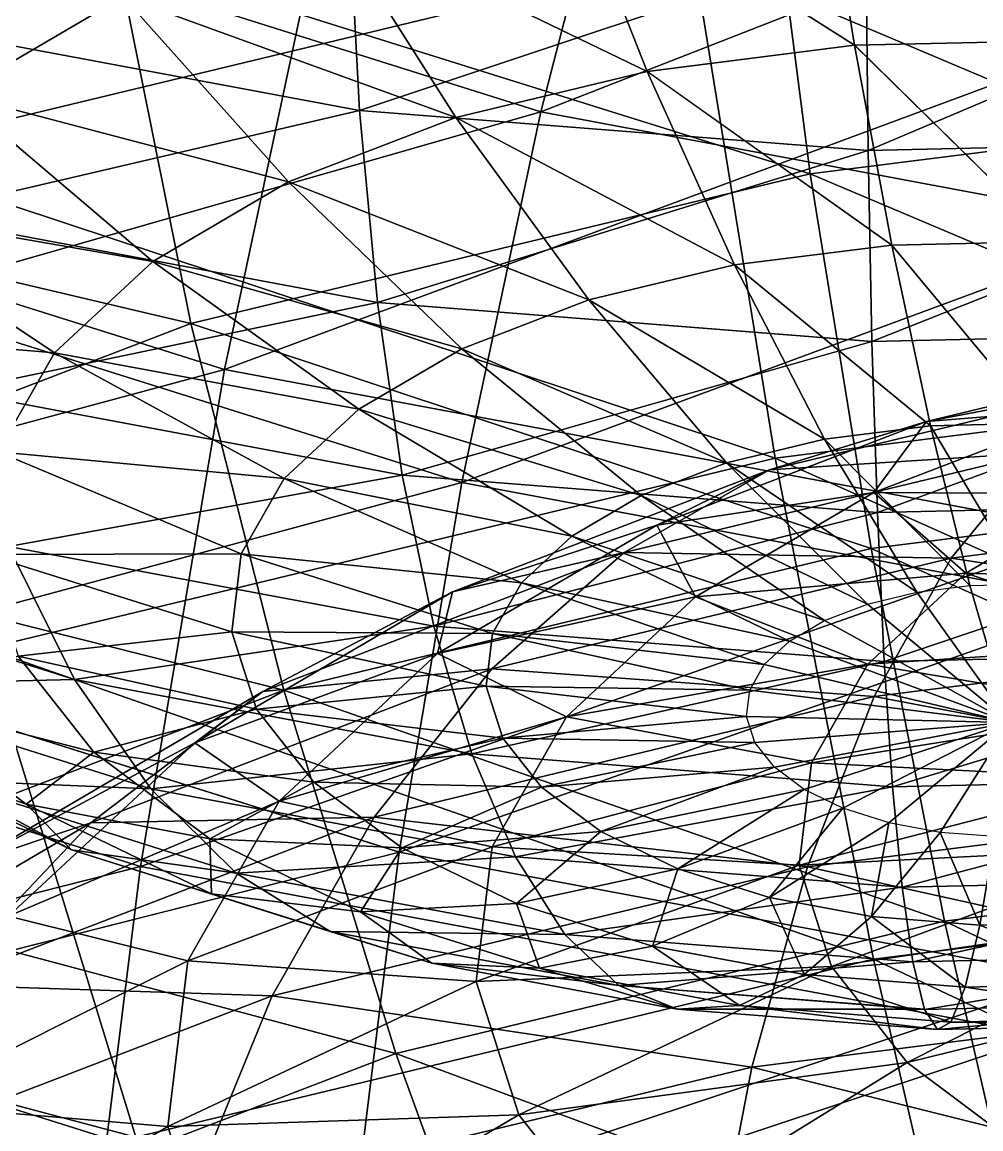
# Model space of a CAD drawing. Header units: metres. Extents: x -186 to 203, y -200 to 189.
# Drawn here: x -132.27 to -112.62, y -14.94 to 7.74 of the extents above; entities that cross this region are included whole.
import ezdxf

# ---------------------------------------------------------------- set-up
doc = ezdxf.new("R2010")
doc.units = ezdxf.units.M

msp = doc.modelspace()

# ---------------------------------------------------------------- linework, layer by layer
for points in [[(-125.93893, 10.835808, -679.4771), (-107.55707, 18.027252, -684.63306), (-109.06174, 7.681799, -685.2505), (-109.06164, 7.681899, -685.25037)], [(-144.09058, 5.6503944, -669.5059), (-141.0795, 15.603163, -670.7505), (-125.93893, 10.835808, -679.4771), (-125.93883, 10.835908, -679.477)], [(-118.51845, 9.126801, -493.37967), (-137.6161, 15.104155, -502.83118), (-135.58835, 5.01005, -500.91534), (-135.58824, 5.01015, -500.91525)], [(-102.37715, 6.356642, -550.7136), (-102.79944, 14.058496, -551.77814), (-117.1056, 12.258599, -555.0728), (-117.1055, 12.258699, -555.0727)], [(-132.89368, 9.443049, -685.7574), (-119.69156, 13.436109, -692.06934), (-121.636345, 5.8984184, -692.2458), (-121.636246, 5.8985186, -692.24567)], [(-121.636345, 5.8984184, -692.2458), (-119.69156, 13.436109, -692.06934), (-107.96904, 11.24541, -696.07935), (-107.96894, 11.24551, -696.0792)], [(-116.11905, 4.627735, -553.8784), (-117.1056, 12.258599, -555.0728), (-130.31857, 9.0720215, -560.9058), (-130.31847, 9.072122, -560.9057)], [(-102.37715, 6.356642, -550.7136), (-117.1056, 12.258599, -555.0728), (-116.11905, 4.627735, -553.8784), (-116.11895, 4.6278353, -553.8783)], [(-130.31857, 9.0720215, -560.9058), (-143.27855, 11.925237, -571.371), (-141.86089, 4.6380363, -569.02216), (-141.86078, 4.6381364, -569.02203)], [(-110.82022, 7.362438, -641.52094), (-110.543274, 11.822243, -638.47705), (-115.936455, 11.700113, -638.7006), (-115.936356, 11.700213, -638.7005)], [(-115.20743, 7.263092, -641.70276), (-115.936455, 11.700113, -638.7006), (-121.15882, 11.043074, -639.9033), (-121.15872, 11.043174, -639.9032)], [(-110.82022, 7.362438, -641.52094), (-115.936455, 11.700113, -638.7006), (-115.20743, 7.263092, -641.70276), (-115.20733, 7.263192, -641.70264)], [(-99.31676, 1.0101604, -488.77405), (-100.036255, 11.452095, -489.12323), (-118.51845, 9.126801, -493.37967), (-118.51835, 9.126901, -493.37958)], [(-121.636345, 5.8984184, -692.2458), (-107.96904, 11.24541, -696.07935), (-109.08778, 3.5533485, -696.53845), (-109.087685, 3.5534484, -696.5383)], [(-119.45569, 6.728607, -642.68115), (-121.15882, 11.043074, -639.9033), (-125.98213, 9.879837, -642.0326), (-125.98203, 9.879937, -642.0325)], [(-115.20743, 7.263092, -641.70276), (-121.15882, 11.043074, -639.9033), (-119.45569, 6.728607, -642.68115), (-119.45559, 6.7287073, -642.681)], [(-144.09058, 5.6503944, -669.5059), (-125.93893, 10.835808, -679.4771), (-128.11923, 0.6214409, -678.71136), (-128.11913, 0.6215409, -678.71124)], [(-128.11923, 0.6214409, -678.71136), (-125.93893, 10.835808, -679.4771), (-109.06174, 7.681799, -685.2505), (-109.06164, 7.681899, -685.25037)], [(-135.19762, 7.7675343, -716.8037), (-125.57953, 10.22361, -723.4463), (-125.35641, 5.9284134, -720.1702), (-125.35631, 5.9285135, -720.1701)], [(-125.35641, 5.9284134, -720.1702), (-125.57953, 10.22361, -723.4463), (-114.98133, 9.391945, -724.9687), (-114.98123, 9.392045, -724.96857)], [(-130.19559, 8.261238, -644.9954), (-137.40504, 10.03557, -647.8896), (-133.61502, 6.2580223, -648.6623), (-133.61491, 6.2581224, -648.6622)], [(-123.37932, 5.782345, -644.41327), (-125.98213, 9.879837, -642.0326), (-130.19559, 8.261238, -644.9954), (-130.19548, 8.261338, -644.9953)], [(-119.45569, 6.728607, -642.68115), (-125.98213, 9.879837, -642.0326), (-123.37932, 5.782345, -644.41327), (-123.37922, 5.782445, -644.41315)], [(-114.93271, 5.1104393, -721.66754), (-114.98133, 9.391945, -724.9687), (-104.25404, 9.634857, -724.52405), (-104.253944, 9.634957, -724.5239)], [(-114.93271, 5.1104393, -721.66754), (-104.25404, 9.634857, -724.52405), (-104.382034, 5.349354, -721.23016), (-104.381935, 5.349454, -721.23004)], [(-135.13248, 2.0429573, -684.83203), (-132.89368, 9.443049, -685.7574), (-121.636345, 5.8984184, -692.2458), (-121.636246, 5.8985186, -692.24567)], [(-125.35641, 5.9284134, -720.1702), (-114.98133, 9.391945, -724.9687), (-114.93271, 5.1104393, -721.66754), (-114.93261, 5.1105394, -721.6674)], [(-128.81088, 1.5668453, -559.4813), (-130.31857, 9.0720215, -560.9058), (-141.86089, 4.6380363, -569.02216), (-141.86078, 4.6381364, -569.02203)], [(-116.83755, -1.1941805, -492.80905), (-118.51845, 9.126801, -493.37967), (-135.58835, 5.01005, -500.91534), (-135.58824, 5.01015, -500.91525)], [(-116.11905, 4.627735, -553.8784), (-130.31857, 9.0720215, -560.9058), (-128.81088, 1.5668453, -559.4813), (-128.81078, 1.5669453, -559.4812)], [(-99.31676, 1.0101604, -488.77405), (-118.51845, 9.126801, -493.37967), (-116.83755, -1.1941805, -492.80905), (-116.83745, -1.1940805, -492.80896)], [(-126.80684, 4.46566, -646.8234), (-130.19559, 8.261238, -644.9954), (-133.61502, 6.2580223, -648.6623), (-133.61491, 6.2581224, -648.6622)], [(-123.37932, 5.782345, -644.41327), (-130.19559, 8.261238, -644.9954), (-126.80684, 4.46566, -646.8234), (-126.80674, 4.46576, -646.8233)], [(-134.55591, 3.7806396, -713.2087), (-135.19762, 7.7675343, -716.8037), (-125.35641, 5.9284134, -720.1702), (-125.35631, 5.9285135, -720.1701)], [(-128.11923, 0.6214409, -678.71136), (-109.06174, 7.681799, -685.2505), (-110.31595, -2.7056274, -684.8015), (-110.31585, -2.7055275, -684.8014)], [(-114.44357, 3.170704, -645.1524), (-115.20743, 7.263092, -641.70276), (-119.45569, 6.728607, -642.68115), (-119.45559, 6.7287073, -642.681)], [(-111.110405, 3.2461815, -645.0143), (-110.82022, 7.362438, -641.52094), (-115.20743, 7.263092, -641.70276), (-115.20733, 7.263192, -641.70264)], [(-111.110405, 3.2461815, -645.0143), (-115.20743, 7.263092, -641.70276), (-114.44357, 3.170704, -645.1524), (-114.443474, 3.1708038, -645.1523)], [(-117.67117, 2.7646332, -645.89575), (-119.45569, 6.728607, -642.68115), (-123.37932, 5.782345, -644.41327), (-123.37922, 5.782445, -644.41315)], [(-114.44357, 3.170704, -645.1524), (-119.45569, 6.728607, -642.68115), (-117.67117, 2.7646332, -645.89575), (-117.671074, 2.764733, -645.8956)], [(-101.84219, -1.407155, -550.454), (-102.37715, 6.356642, -550.7136), (-116.11905, 4.627735, -553.8784), (-116.11895, 4.6278353, -553.8783)], [(-129.58847, 2.8360977, -649.80634), (-133.61502, 6.2580223, -648.6623), (-136.091, 3.9577408, -652.8729), (-136.0909, 3.9578407, -652.8728)], [(-126.80684, 4.46566, -646.8234), (-133.61502, 6.2580223, -648.6623), (-129.58847, 2.8360977, -649.80634), (-129.58836, 2.8361976, -649.8062)], [(-135.13248, 2.0429573, -684.83203), (-121.636345, 5.8984184, -692.2458), (-123.25745, -1.6961784, -691.67645), (-123.25735, -1.6960784, -691.67633)], [(-134.55591, 3.7806396, -713.2087), (-125.35641, 5.9284134, -720.1702), (-124.98726, 1.9924545, -716.48193), (-124.98716, 1.9925545, -716.4818)], [(-124.98726, 1.9924545, -716.48193), (-125.35641, 5.9284134, -720.1702), (-114.93271, 5.1104393, -721.66754), (-114.93261, 5.1105394, -721.6674)], [(-123.25745, -1.6961784, -691.67645), (-121.636345, 5.8984184, -692.2458), (-109.08778, 3.5533485, -696.53845), (-109.087685, 3.5534484, -696.5383)], [(-120.652145, 2.0457115, -647.21173), (-123.37932, 5.782345, -644.41327), (-126.80684, 4.46566, -646.8234), (-126.80674, 4.46576, -646.8233)], [(-117.67117, 2.7646332, -645.89575), (-123.37932, 5.782345, -644.41327), (-120.652145, 2.0457115, -647.21173), (-120.65205, 2.0458114, -647.2116)], [(-146.46745, -4.3221064, -667.36743), (-144.09058, 5.6503944, -669.5059), (-128.11923, 0.6214409, -678.71136), (-128.11913, 0.6215409, -678.71124)], [(-114.852264, 1.1971397, -717.93774), (-114.93271, 5.1104393, -721.66754), (-104.382034, 5.349354, -721.23016), (-104.381935, 5.349454, -721.23004)], [(-114.852264, 1.1971397, -717.93774), (-104.382034, 5.349354, -721.23016), (-104.5938, 1.4294357, -717.5126), (-104.593704, 1.4295357, -717.51245)], [(-116.83755, -1.1941805, -492.80905), (-135.58835, 5.01005, -500.91534), (-133.01952, -5.0967884, -499.95273), (-133.01941, -5.0966883, -499.95264)], [(-124.98726, 1.9924545, -716.48193), (-114.93271, 5.1104393, -721.66754), (-114.852264, 1.1971397, -717.93774), (-114.852165, 1.1972398, -717.9376)], [(-128.81088, 1.5668453, -559.4813), (-141.86089, 4.6380363, -569.02216), (-139.89796, -2.69226, -567.2776), (-139.89786, -2.6921601, -567.27747)], [(-114.86928, -3.0461283, -553.4541), (-116.11905, 4.627735, -553.8784), (-128.81088, 1.5668453, -559.4813), (-128.81078, 1.5669453, -559.4812)], [(-101.84219, -1.407155, -550.454), (-116.11905, 4.627735, -553.8784), (-114.86928, -3.0461283, -553.4541), (-114.86918, -3.0460284, -553.454)], [(-123.256195, 1.0453644, -649.04285), (-126.80684, 4.46566, -646.8234), (-129.58847, 2.8360977, -649.80634), (-129.58836, 2.8361976, -649.8062)], [(-120.652145, 2.0457115, -647.21173), (-126.80684, 4.46566, -646.8234), (-123.256195, 1.0453644, -649.04285), (-123.256096, 1.0454644, -649.0427)], [(-131.60262, 0.9648781, -653.23157), (-136.091, 3.9577408, -652.8729), (-137.51532, 1.4609222, -657.44336), (-137.51521, 1.4610223, -657.44324)], [(-129.58847, 2.8360977, -649.80634), (-136.091, 3.9577408, -652.8729), (-131.60262, 0.9648781, -653.23157), (-131.60251, 0.9649781, -653.23145)], [(-133.66737, 0.1765213, -709.2778), (-134.55591, 3.7806396, -713.2087), (-124.98726, 1.9924545, -716.48193), (-124.98716, 1.9925545, -716.4818)], [(-123.25745, -1.6961784, -691.67645), (-109.08778, 3.5533485, -696.53845), (-110.020325, -4.1699247, -696.2046), (-110.020226, -4.1698246, -696.20447)], [(-111.410645, -0.48145294, -648.9189), (-111.110405, 3.2461815, -645.0143), (-114.44357, 3.170704, -645.1524), (-114.443474, 3.1708038, -645.1523)], [(-113.65325, -0.5322342, -649.01184), (-114.44357, 3.170704, -645.1524), (-117.67117, 2.7646332, -645.89575), (-117.671074, 2.764733, -645.8956)], [(-111.410645, -0.48145294, -648.9189), (-114.44357, 3.170704, -645.1524), (-113.65325, -0.5322342, -649.01184), (-113.65315, -0.5321342, -649.0117)], [(-125.36952, -0.1926918, -651.3091), (-129.58847, 2.8360977, -649.80634), (-131.60262, 0.9648781, -653.23157), (-131.60251, 0.9649781, -653.23145)], [(-123.256195, 1.0453644, -649.04285), (-129.58847, 2.8360977, -649.80634), (-125.36952, -0.1926918, -651.3091), (-125.36942, -0.1925918, -651.30896)], [(-115.82484, -0.8054466, -649.51196), (-117.67117, 2.7646332, -645.89575), (-120.652145, 2.0457115, -647.21173), (-120.65205, 2.0458114, -647.2116)], [(-113.65325, -0.5322342, -649.01184), (-117.67117, 2.7646332, -645.89575), (-115.82484, -0.8054466, -649.51196), (-115.82474, -0.8053466, -649.51184)], [(-136.89975, -5.371812, -683.242), (-135.13248, 2.0429573, -684.83203), (-123.25745, -1.6961784, -691.67645), (-123.25735, -1.6960784, -691.67633)], [(-117.830475, -1.2891464, -650.39734), (-120.652145, 2.0457115, -647.21173), (-123.256195, 1.0453644, -649.04285), (-123.256096, 1.0454644, -649.0427)], [(-115.82484, -0.8054466, -649.51196), (-120.652145, 2.0457115, -647.21173), (-117.830475, -1.2891464, -650.39734), (-117.830376, -1.2890464, -650.3972)], [(-133.66737, 0.1765213, -709.2778), (-124.98726, 1.9924545, -716.48193), (-124.47613, -1.5411339, -712.42194), (-124.47603, -1.5410339, -712.4218)], [(-124.47613, -1.5411339, -712.42194), (-124.98726, 1.9924545, -716.48193), (-114.852264, 1.1971397, -717.93774), (-114.852165, 1.1972398, -717.9376)], [(-126.90091, -5.947803, -558.7656), (-128.81088, 1.5668453, -559.4813), (-139.89796, -2.69226, -567.2776), (-139.89786, -2.6921601, -567.27747)], [(-131.60262, 0.9648781, -653.23157), (-137.51532, 1.4609222, -657.44336), (-132.76126, -1.0662155, -656.94946), (-132.76115, -1.0661155, -656.94934)], [(-114.86928, -3.0461283, -553.4541), (-128.81088, 1.5668453, -559.4813), (-126.90091, -5.947803, -558.7656), (-126.90081, -5.947703, -558.7655)], [(-114.74087, -2.3050842, -713.8203), (-114.852264, 1.1971397, -717.93774), (-104.5938, 1.4294357, -717.5126), (-104.593704, 1.4295357, -717.51245)], [(-114.74087, -2.3050842, -713.8203), (-104.5938, 1.4294357, -717.5126), (-104.887024, -2.0819473, -713.41187), (-104.886925, -2.0818474, -713.41174)], [(-124.47613, -1.5411339, -712.42194), (-114.852264, 1.1971397, -717.93774), (-114.74087, -2.3050842, -713.8203), (-114.74077, -2.3049843, -713.8202)], [(-126.899765, -1.6143456, -653.9114), (-131.60262, 0.9648781, -653.23157), (-132.76126, -1.0662155, -656.94946), (-132.76115, -1.0661155, -656.94934)], [(-125.36952, -0.1926918, -651.3091), (-131.60262, 0.9648781, -653.23157), (-126.899765, -1.6143456, -653.9114), (-126.899666, -1.6142455, -653.91125)], [(-119.58253, -1.9622002, -651.6294), (-123.256195, 1.0453644, -649.04285), (-125.36952, -0.1926918, -651.3091), (-125.36942, -0.1925918, -651.30896)], [(-117.830475, -1.2891464, -650.39734), (-123.256195, 1.0453644, -649.04285), (-119.58253, -1.9622002, -651.6294), (-119.58243, -1.9621001, -651.6293)], [(-98.45359, -9.400637, -489.5111), (-99.31676, 1.0101604, -488.77405), (-116.83755, -1.1941805, -492.80905), (-116.83745, -1.1940805, -492.80896)], [(-107.402504, 1.0811768, -634.0415), (-110.31714, -0.16918945, -643.05054), (-113.7336, -0.44569397, -636.8364), (-113.7335, -0.44559398, -636.8363)], [(-109.50674, 0.35835266, -627.30255), (-107.402504, 1.0811768, -634.0415), (-113.7336, -0.44569397, -636.8364), (-113.7335, -0.44559398, -636.8363)], [(-146.46745, -4.3221064, -667.36743), (-128.11923, 0.6214409, -678.71136), (-129.8403, -9.5575485, -676.95087), (-129.8402, -9.557448, -676.95074)], [(-129.8403, -9.5575485, -676.95087), (-128.11923, 0.6214409, -678.71136), (-110.31595, -2.7056274, -684.8015), (-110.31585, -2.7055275, -684.8014)], [(-109.50674, 0.35835266, -627.30255), (-113.7336, -0.44569397, -636.8364), (-116.94938, -1.4365845, -630.5882), (-116.94928, -1.4364845, -630.5881)], [(-111.4566, -1.0876694, -620.6339), (-109.50674, 0.35835266, -627.30255), (-116.94938, -1.4365845, -630.5882), (-116.94928, -1.4364845, -630.5881)], [(-132.54175, -3.0053406, -705.054), (-133.66737, 0.1765213, -709.2778), (-124.47613, -1.5411339, -712.42194), (-124.47603, -1.5410339, -712.4218)], [(-121.00441, -2.7951813, -653.1541), (-125.36952, -0.1926918, -651.3091), (-126.899765, -1.6143456, -653.9114), (-126.899666, -1.6142455, -653.91125)], [(-119.58253, -1.9622002, -651.6294), (-125.36952, -0.1926918, -651.3091), (-121.00441, -2.7951813, -653.1541), (-121.00431, -2.7950814, -653.154)], [(-110.31714, -0.16918945, -643.05054), (-110.155525, -1.9231682, -651.5659), (-114.816124, -1.8974762, -646.2141), (-114.816025, -1.8973762, -646.214)], [(-113.7336, -0.44569397, -636.8364), (-110.31714, -0.16918945, -643.05054), (-114.816124, -1.8974762, -646.2141), (-114.816025, -1.8973762, -646.214)], [(-113.7336, -0.44569397, -636.8364), (-114.816124, -1.8974762, -646.2141), (-119.264175, -2.5702705, -640.7254), (-119.26408, -2.5701706, -640.7253)], [(-116.94938, -1.4365845, -630.5882), (-113.7336, -0.44569397, -636.8364), (-119.264175, -2.5702705, -640.7254), (-119.26408, -2.5701706, -640.7253)], [(-112.84512, -3.8051376, -653.2387), (-113.65325, -0.5322342, -649.01184), (-115.82484, -0.8054466, -649.51196), (-115.82474, -0.8053466, -649.51184)], [(-111.71764, -3.7796059, -653.19196), (-111.410645, -0.48145294, -648.9189), (-113.65325, -0.5322342, -649.01184), (-113.65315, -0.5321342, -649.0117)], [(-111.71764, -3.7796059, -653.19196), (-113.65325, -0.5322342, -649.01184), (-112.84512, -3.8051376, -653.2387), (-112.845024, -3.8050377, -653.2386)], [(-113.9369, -3.9424973, -653.4901), (-115.82484, -0.8054466, -649.51196), (-117.830475, -1.2891464, -650.39734), (-117.830376, -1.2890464, -650.3972)], [(-112.84512, -3.8051376, -653.2387), (-115.82484, -0.8054466, -649.51196), (-113.9369, -3.9424973, -653.4901), (-113.9368, -3.9423974, -653.49)], [(-127.780045, -3.157463, -656.7361), (-132.76126, -1.0662155, -656.94946), (-133.01376, -3.168419, -660.7975), (-133.01366, -3.168319, -660.79736)], [(-126.899765, -1.6143456, -653.9114), (-132.76126, -1.0662155, -656.94946), (-127.780045, -3.157463, -656.7361), (-127.779945, -3.1573632, -656.73596)], [(-111.4566, -1.0876694, -620.6339), (-116.94938, -1.4365845, -630.5882), (-119.929245, -3.1310196, -624.37427), (-119.929146, -3.1309197, -624.37415)], [(-113.23073, -3.2410507, -614.1087), (-111.4566, -1.0876694, -620.6339), (-119.929245, -3.1310196, -624.37427), (-119.929146, -3.1309197, -624.37415)], [(-103.04237, -1.9592209, -611.7623), (-111.4566, -1.0876694, -620.6339), (-113.23073, -3.2410507, -614.1087), (-113.23063, -3.2409508, -614.1086)], [(-114.82103, -11.459867, -493.2805), (-116.83755, -1.1941805, -492.80905), (-133.01952, -5.0967884, -499.95273), (-133.01941, -5.0966883, -499.95264)], [(-114.945244, -4.1856804, -653.9353), (-117.830475, -1.2891464, -650.39734), (-119.58253, -1.9622002, -651.6294), (-119.58243, -1.9621001, -651.6293)], [(-113.9369, -3.9424973, -653.4901), (-117.830475, -1.2891464, -650.39734), (-114.945244, -4.1856804, -653.9353), (-114.945145, -4.1855803, -653.9352)], [(-98.45359, -9.400637, -489.5111), (-116.83755, -1.1941805, -492.80905), (-114.82103, -11.459867, -493.2805), (-114.82093, -11.459766, -493.2804)], [(-132.54175, -3.0053406, -705.054), (-124.47613, -1.5411339, -712.42194), (-123.82861, -4.633648, -708.0346), (-123.828514, -4.633548, -708.0345)], [(-123.82861, -4.633648, -708.0346), (-124.47613, -1.5411339, -712.42194), (-114.74087, -2.3050842, -713.8203), (-114.74077, -2.3049843, -713.8202)], [(-116.94938, -1.4365845, -630.5882), (-119.264175, -2.5702705, -640.7254), (-123.450966, -3.9341774, -635.16), (-123.45087, -3.9340775, -635.15985)], [(-119.929245, -3.1310196, -624.37427), (-116.94938, -1.4365845, -630.5882), (-123.450966, -3.9341774, -635.16), (-123.45087, -3.9340775, -635.15985)], [(-101.20041, -9.147808, -551.002), (-101.84219, -1.407155, -550.454), (-114.86928, -3.0461283, -553.4541), (-114.86918, -3.0460284, -553.454)], [(-136.89975, -5.371812, -683.242), (-123.25745, -1.6961784, -691.67645), (-124.537094, -9.264478, -690.3675), (-124.536995, -9.264378, -690.3674)], [(-122.03398, -3.7516937, -654.905), (-126.899765, -1.6143456, -653.9114), (-127.780045, -3.157463, -656.7361), (-127.779945, -3.1573632, -656.73596)], [(-121.00441, -2.7951813, -653.1541), (-126.899765, -1.6143456, -653.9114), (-122.03398, -3.7516937, -654.905), (-122.03388, -3.7515938, -654.9049)], [(-124.537094, -9.264478, -690.3675), (-123.25745, -1.6961784, -691.67645), (-110.020325, -4.1699247, -696.2046), (-110.020226, -4.1698246, -696.20447)], [(-115.826096, -4.5240593, -654.5547), (-119.58253, -1.9622002, -651.6294), (-121.00441, -2.7951813, -653.1541), (-121.00431, -2.7950814, -653.154)], [(-114.945244, -4.1856804, -653.9353), (-119.58253, -1.9622002, -651.6294), (-115.826096, -4.5240593, -654.5547), (-115.826, -4.523959, -654.55457)], [(-119.264175, -2.5702705, -640.7254), (-114.816124, -1.8974762, -646.2141), (-118.467285, -4.0364456, -650.12946), (-118.467186, -4.0363455, -650.12933)], [(-114.816124, -1.8974762, -646.2141), (-112.92949, -3.5482368, -654.5406), (-118.467285, -4.0364456, -650.12946), (-118.467186, -4.0363455, -650.12933)], [(-114.816124, -1.8974762, -646.2141), (-110.155525, -1.9231682, -651.5659), (-112.92949, -3.5482368, -654.5406), (-112.92939, -3.548137, -654.54047)], [(-103.71825, -4.682747, -605.24396), (-103.04237, -1.9592209, -611.7623), (-113.23073, -3.2410507, -614.1087), (-113.23063, -3.2409508, -614.1086)], [(-110.155525, -1.9231682, -651.5659), (-107.19983, -3.7404442, -658.7236), (-112.92949, -3.5482368, -654.5406), (-112.92939, -3.548137, -654.54047)], [(-114.599754, -5.3578568, -709.3603), (-114.74087, -2.3050842, -713.8203), (-104.887024, -2.0819473, -713.41187), (-104.886925, -2.0818474, -713.41174)], [(-114.599754, -5.3578568, -709.3603), (-104.887024, -2.0819473, -713.41187), (-105.25848, -5.146328, -708.9731), (-105.25838, -5.146228, -708.97296)], [(-123.82861, -4.633648, -708.0346), (-114.74087, -2.3050842, -713.8203), (-114.599754, -5.3578568, -709.3603), (-114.599655, -5.3577566, -709.36017)], [(-126.90091, -5.947803, -558.7656), (-139.89796, -2.69226, -567.2776), (-137.41127, -9.985359, -566.1563), (-137.41116, -9.985259, -566.1562)], [(-129.8403, -9.5575485, -676.95087), (-110.31595, -2.7056274, -684.8015), (-111.306, -13.0212345, -683.29114), (-111.3059, -13.021134, -683.291)], [(-119.264175, -2.5702705, -640.7254), (-118.467285, -4.0364456, -650.12946), (-123.75254, -5.1996956, -645.5386), (-123.75244, -5.1995955, -645.53845)], [(-123.450966, -3.9341774, -635.16), (-119.264175, -2.5702705, -640.7254), (-123.75254, -5.1996956, -645.5386), (-123.75244, -5.1995955, -645.53845)], [(-116.540955, -4.942848, -655.3212), (-121.00441, -2.7951813, -653.1541), (-122.03398, -3.7516937, -654.905), (-122.03388, -3.7515938, -654.9049)], [(-115.826096, -4.5240593, -654.5547), (-121.00441, -2.7951813, -653.1541), (-116.540955, -4.942848, -655.3212), (-116.540855, -4.942748, -655.3211)], [(-138.49341, -3.4308548, -696.375), (-132.54175, -3.0053406, -705.054), (-131.19138, -5.7300644, -700.5837), (-131.19127, -5.7299643, -700.58356)], [(-127.780045, -3.157463, -656.7361), (-133.01376, -3.168419, -660.7975), (-127.971886, -4.754608, -659.6596), (-127.97179, -4.754508, -659.6595)], [(-127.971886, -4.754608, -659.6596), (-133.01376, -3.168419, -660.7975), (-132.34909, -5.249851, -664.60754), (-132.34898, -5.249751, -664.6074)], [(-131.19138, -5.7300644, -700.5837), (-132.54175, -3.0053406, -705.054), (-123.82861, -4.633648, -708.0346), (-123.828514, -4.633548, -708.0345)], [(-122.62624, -4.7899284, -656.8055), (-127.780045, -3.157463, -656.7361), (-127.971886, -4.754608, -659.6596), (-127.97179, -4.754508, -659.6595)], [(-122.03398, -3.7516937, -654.905), (-127.780045, -3.157463, -656.7361), (-122.62624, -4.7899284, -656.8055), (-122.626144, -4.7898283, -656.80536)], [(-119.929245, -3.1310196, -624.37427), (-123.450966, -3.9341774, -635.16), (-127.33061, -5.9742546, -629.5788), (-127.33051, -5.9741545, -629.5787)], [(-122.640564, -5.5104218, -618.26276), (-119.929245, -3.1310196, -624.37427), (-127.33061, -5.9742546, -629.5788), (-127.33051, -5.9741545, -629.5787)], [(-113.36995, -10.67889, -553.8047), (-114.86928, -3.0461283, -553.4541), (-126.90091, -5.947803, -558.7656), (-126.90081, -5.947703, -558.7655)], [(-113.23073, -3.2410507, -614.1087), (-119.929245, -3.1310196, -624.37427), (-122.640564, -5.5104218, -618.26276), (-122.640465, -5.5103216, -618.26263)], [(-101.20041, -9.147808, -551.002), (-114.86928, -3.0461283, -553.4541), (-113.36995, -10.67889, -553.8047), (-113.36985, -10.67879, -553.80457)], [(-114.8097, -6.0781937, -607.7983), (-113.23073, -3.2410507, -614.1087), (-122.640564, -5.5104218, -618.26276), (-122.640465, -5.5103216, -618.26263)], [(-103.71825, -4.682747, -605.24396), (-113.23073, -3.2410507, -614.1087), (-114.8097, -6.0781937, -607.7983), (-114.8096, -6.0780935, -607.79816)], [(-136.33853, -5.8558197, -692.0498), (-138.49341, -3.4308548, -696.375), (-131.19138, -5.7300644, -700.5837), (-131.19127, -5.7299643, -700.58356)], [(-118.467285, -4.0364456, -650.12946), (-112.92949, -3.5482368, -654.5406), (-114.938095, -5.4143066, -657.9564), (-114.937996, -5.4142065, -657.9563)], [(-112.92949, -3.5482368, -654.5406), (-108.55125, -4.995968, -661.0218), (-114.938095, -5.4143066, -657.9564), (-114.937996, -5.4142065, -657.9563)], [(-112.92949, -3.5482368, -654.5406), (-107.19983, -3.7404442, -658.7236), (-108.55125, -4.995968, -661.0218), (-108.55115, -4.9958677, -661.02167)], [(-117.05857, -5.4237328, -656.20154), (-122.03398, -3.7516937, -654.905), (-122.62624, -4.7899284, -656.8055), (-122.626144, -4.7898283, -656.80536)], [(-116.540955, -4.942848, -655.3212), (-122.03398, -3.7516937, -654.905), (-117.05857, -5.4237328, -656.20154), (-117.05847, -5.4236326, -656.2014)], [(-112.84512, -3.8051376, -653.2387), (-112.028046, -6.6121597, -657.7867), (-113.9369, -3.9424973, -653.4901), (-113.9368, -3.9423974, -653.49)], [(-111.71764, -3.7796059, -653.19196), (-112.028046, -6.6121597, -657.7867), (-112.84512, -3.8051376, -653.2387), (-112.845024, -3.8050377, -653.2386)], [(-123.450966, -3.9341774, -635.16), (-123.75254, -5.1996956, -645.5386), (-128.72736, -7.0252533, -640.8182), (-128.72725, -7.025153, -640.81805)], [(-127.33061, -5.9742546, -629.5788), (-123.450966, -3.9341774, -635.16), (-128.72736, -7.0252533, -640.8182), (-128.72725, -7.025153, -640.81805)], [(-123.75254, -5.1996956, -645.5386), (-118.467285, -4.0364456, -650.12946), (-121.11106, -6.4926147, -654.6254), (-121.11096, -6.4925146, -654.6253)], [(-118.467285, -4.0364456, -650.12946), (-114.938095, -5.4143066, -657.9564), (-121.11106, -6.4926147, -654.6254), (-121.11096, -6.4925146, -654.6253)], [(-113.9369, -3.9424973, -653.4901), (-112.028046, -6.6121597, -657.7867), (-114.945244, -4.1856804, -653.9353), (-114.945145, -4.1855803, -653.9352)], [(-124.537094, -9.264478, -690.3675), (-110.020325, -4.1699247, -696.2046), (-110.75645, -11.839799, -695.0816), (-110.75635, -11.839699, -695.0815)], [(-114.945244, -4.1856804, -653.9353), (-112.028046, -6.6121597, -657.7867), (-115.826096, -4.5240593, -654.5547), (-115.826, -4.523959, -654.55457)], [(-148.18407, -14.205082, -664.3586), (-146.46745, -4.3221064, -667.36743), (-129.8403, -9.5575485, -676.95087), (-129.8402, -9.557448, -676.95074)], [(-115.826096, -4.5240593, -654.5547), (-112.028046, -6.6121597, -657.7867), (-116.540955, -4.942848, -655.3212), (-116.540855, -4.942748, -655.3211)], [(-127.971886, -4.754608, -659.6596), (-132.34909, -5.249851, -664.60754), (-127.4669, -6.335972, -662.55426), (-127.466805, -6.3358717, -662.55414)], [(-131.19138, -5.7300644, -700.5837), (-123.82861, -4.633648, -708.0346), (-123.05181, -7.2511864, -703.3681), (-123.05171, -7.251086, -703.368)], [(-122.62624, -4.7899284, -656.8055), (-127.971886, -4.754608, -659.6596), (-122.75532, -5.8645096, -658.7725), (-122.75522, -5.8644094, -658.7724)], [(-122.75532, -5.8645096, -658.7725), (-127.971886, -4.754608, -659.6596), (-127.4669, -6.335972, -662.55426), (-127.466805, -6.3358717, -662.55414)], [(-123.05181, -7.2511864, -703.3681), (-123.82861, -4.633648, -708.0346), (-114.599754, -5.3578568, -709.3603), (-114.599655, -5.3577566, -709.36017)], [(-104.30318, -8.074253, -599.03754), (-103.71825, -4.682747, -605.24396), (-114.8097, -6.0781937, -607.7983), (-114.8096, -6.0780935, -607.79816)], [(-117.35634, -5.945713, -657.157), (-122.62624, -4.7899284, -656.8055), (-122.75532, -5.8645096, -658.7725), (-122.75522, -5.8644094, -658.7724)], [(-117.05857, -5.4237328, -656.20154), (-122.62624, -4.7899284, -656.8055), (-117.35634, -5.945713, -657.157), (-117.35624, -5.945613, -657.15686)], [(-116.540955, -4.942848, -655.3212), (-112.028046, -6.6121597, -657.7867), (-117.05857, -5.4237328, -656.20154), (-117.05847, -5.4236326, -656.2014)], [(-129.93777, -15.105577, -499.95392), (-133.01952, -5.0967884, -499.95273), (-147.15543, -10.52711, -509.89285), (-147.15532, -10.52701, -509.89276)], [(-114.82103, -11.459867, -493.2805), (-133.01952, -5.0967884, -499.95273), (-129.93777, -15.105577, -499.95392), (-129.93767, -15.105477, -499.95383)], [(-128.72736, -7.0252533, -640.8182), (-123.75254, -5.1996956, -645.5386), (-127.00253, -8.219055, -651.0654), (-127.00243, -8.218955, -651.0653)], [(-123.75254, -5.1996956, -645.5386), (-121.11106, -6.4926147, -654.6254), (-127.00253, -8.219055, -651.0654), (-127.00243, -8.218955, -651.0653)], [(-114.938095, -5.4143066, -657.9564), (-108.55125, -4.995968, -661.0218), (-109.32866, -6.358757, -663.51636), (-109.32856, -6.358657, -663.51624)], [(-114.430466, -7.927723, -704.6065), (-114.599754, -5.3578568, -709.3603), (-105.25848, -5.146328, -708.9731), (-105.25838, -5.146228, -708.97296)], [(-114.430466, -7.927723, -704.6065), (-105.25848, -5.146328, -708.9731), (-105.7041, -7.730118, -704.24475), (-105.704, -7.7300177, -704.2446)], [(-138.17607, -12.720016, -681.0049), (-136.89975, -5.371812, -683.242), (-124.537094, -9.264478, -690.3675), (-124.536995, -9.264378, -690.3674)], [(-132.34909, -5.249851, -664.60754), (-135.0998, -6.1033554, -671.2897), (-130.7963, -7.2195473, -668.2131), (-130.79619, -7.219447, -668.21295)], [(-127.4669, -6.335972, -662.55426), (-132.34909, -5.249851, -664.60754), (-130.7963, -7.2195473, -668.2131), (-130.79619, -7.219447, -668.21295)], [(-123.05181, -7.2511864, -703.3681), (-114.599754, -5.3578568, -709.3603), (-114.430466, -7.927723, -704.6065), (-114.43037, -7.927623, -704.6064)], [(-121.11106, -6.4926147, -654.6254), (-114.938095, -5.4143066, -657.9564), (-116.09355, -7.4398117, -661.66406), (-116.09345, -7.4397116, -661.66394)], [(-117.05857, -5.4237328, -656.20154), (-112.028046, -6.6121597, -657.7867), (-117.35634, -5.945713, -657.157), (-117.35624, -5.945613, -657.15686)], [(-114.938095, -5.4143066, -657.9564), (-109.32866, -6.358757, -663.51636), (-116.09355, -7.4398117, -661.66406), (-116.09345, -7.4397116, -661.66394)], [(-122.640564, -5.5104218, -618.26276), (-127.33061, -5.9742546, -629.5788), (-130.86061, -8.668156, -624.0429), (-130.8605, -8.668056, -624.0428)], [(-125.05361, -8.548721, -612.32056), (-122.640564, -5.5104218, -618.26276), (-130.86061, -8.668156, -624.0429), (-130.8605, -8.668056, -624.0428)], [(-114.8097, -6.0781937, -607.7983), (-122.640564, -5.5104218, -618.26276), (-125.05361, -8.548721, -612.32056), (-125.05351, -8.548621, -612.32043)], [(-136.33853, -5.8558197, -692.0498), (-131.19138, -5.7300644, -700.5837), (-129.63106, -7.967823, -695.9158), (-129.63095, -7.967723, -695.91565)], [(-133.91731, -7.792427, -687.62054), (-136.33853, -5.8558197, -692.0498), (-129.63106, -7.967823, -695.9158), (-129.63095, -7.967723, -695.91565)], [(-129.63106, -7.967823, -695.9158), (-131.19138, -5.7300644, -700.5837), (-123.05181, -7.2511864, -703.3681), (-123.05171, -7.251086, -703.368)], [(-122.75532, -5.8645096, -658.7725), (-127.4669, -6.335972, -662.55426), (-122.41556, -6.9284744, -660.7201), (-122.41546, -6.9283743, -660.72)], [(-117.35634, -5.945713, -657.157), (-122.75532, -5.8645096, -658.7725), (-117.42123, -6.485962, -658.14594), (-117.42113, -6.485862, -658.1458)], [(-117.42123, -6.485962, -658.14594), (-122.75532, -5.8645096, -658.7725), (-122.41556, -6.9284744, -660.7201), (-122.41546, -6.9283743, -660.72)], [(-124.60957, -13.389554, -558.7665), (-126.90091, -5.947803, -558.7656), (-137.41127, -9.985359, -566.1563), (-137.41116, -9.985259, -566.1562)], [(-135.0998, -6.1033554, -671.2897), (-135.72113, -7.056671, -679.1767), (-132.1826, -8.281509, -675.27673), (-132.1825, -8.281409, -675.2766)], [(-130.7963, -7.2195473, -668.2131), (-135.0998, -6.1033554, -671.2897), (-132.1826, -8.281509, -675.27673), (-132.1825, -8.281409, -675.2766)], [(-127.33061, -5.9742546, -629.5788), (-128.72736, -7.0252533, -640.8182), (-133.33722, -9.493114, -636.02), (-133.33711, -9.493014, -636.0199)], [(-130.86061, -8.668156, -624.0429), (-127.33061, -5.9742546, -629.5788), (-133.33722, -9.493114, -636.02), (-133.33711, -9.493014, -636.0199)], [(-113.36995, -10.67889, -553.8047), (-126.90091, -5.947803, -558.7656), (-124.60957, -13.389554, -558.7665), (-124.609474, -13.389454, -558.76636)], [(-116.1762, -9.568031, -601.7719), (-114.8097, -6.0781937, -607.7983), (-125.05361, -8.548721, -612.32056), (-125.05351, -8.548621, -612.32043)], [(-117.35634, -5.945713, -657.157), (-112.028046, -6.6121597, -657.7867), (-117.42123, -6.485962, -658.14594), (-117.42113, -6.485862, -658.1458)], [(-104.30318, -8.074253, -599.03754), (-114.8097, -6.0781937, -607.7983), (-116.1762, -9.568031, -601.7719), (-116.1761, -9.567931, -601.7718)], [(-127.4669, -6.335972, -662.55426), (-130.7963, -7.2195473, -668.2131), (-126.28717, -7.832443, -665.2936), (-126.28707, -7.832343, -665.29346)], [(-122.41556, -6.9284744, -660.7201), (-127.4669, -6.335972, -662.55426), (-126.28717, -7.832443, -665.2936), (-126.28707, -7.832343, -665.29346)], [(-127.00253, -8.219055, -651.0654), (-121.11106, -6.4926147, -654.6254), (-122.631905, -9.158638, -659.50555), (-122.631805, -9.158538, -659.50543)], [(-121.11106, -6.4926147, -654.6254), (-116.09355, -7.4398117, -661.66406), (-122.631905, -9.158638, -659.50555), (-122.631805, -9.158538, -659.50543)], [(-117.42123, -6.485962, -658.14594), (-122.41556, -6.9284744, -660.7201), (-117.25041, -7.020878, -659.12506), (-117.25031, -7.0207777, -659.12494)], [(-117.42123, -6.485962, -658.14594), (-112.028046, -6.6121597, -657.7867), (-117.25041, -7.020878, -659.12506), (-117.25031, -7.0207777, -659.12494)], [(-116.09355, -7.4398117, -661.66406), (-109.32866, -6.358757, -663.51636), (-109.49808, -7.7692604, -666.09827), (-109.49798, -7.7691603, -666.09814)], [(-117.25041, -7.020878, -659.12506), (-112.028046, -6.6121597, -657.7867), (-116.85136, -7.5270767, -660.05164), (-116.85126, -7.5269766, -660.0515)], [(-116.85136, -7.5270767, -660.05164), (-112.028046, -6.6121597, -657.7867), (-116.24149, -7.982437, -660.8852), (-116.241394, -7.982337, -660.8851)], [(-116.24149, -7.982437, -660.8852), (-112.028046, -6.6121597, -657.7867), (-115.44749, -8.367054, -661.58923), (-115.44739, -8.366954, -661.5891)], [(-115.44749, -8.367054, -661.58923), (-112.028046, -6.6121597, -657.7867), (-114.50403, -8.664124, -662.133), (-114.50393, -8.664023, -662.1329)], [(-114.50403, -8.664124, -662.133), (-112.028046, -6.6121597, -657.7867), (-113.45236, -8.860661, -662.49274), (-113.45226, -8.86056, -662.4926)], [(-113.45236, -8.860661, -662.49274), (-112.028046, -6.6121597, -657.7867), (-112.33845, -8.948071, -662.6528), (-112.33835, -8.94797, -662.65265)], [(-133.33722, -9.493114, -636.02), (-128.72736, -7.0252533, -640.8182), (-132.54794, -10.574722, -647.3154), (-132.54784, -10.574622, -647.3153)], [(-128.72736, -7.0252533, -640.8182), (-127.00253, -8.219055, -651.0654), (-132.54794, -10.574722, -647.3154), (-132.54784, -10.574622, -647.3153)], [(-122.41556, -6.9284744, -660.7201), (-126.28717, -7.832443, -665.2936), (-121.62181, -7.9353256, -662.5631), (-121.62171, -7.9352255, -662.563)], [(-117.25041, -7.020878, -659.12506), (-122.41556, -6.9284744, -660.7201), (-121.62181, -7.9353256, -662.5631), (-121.62171, -7.9352255, -662.563)], [(-117.25041, -7.020878, -659.12506), (-121.62181, -7.9353256, -662.5631), (-116.85136, -7.5270767, -660.05164), (-116.85126, -7.5269766, -660.0515)], [(-135.72113, -7.056671, -679.1767), (-133.91731, -7.792427, -687.62054), (-131.25626, -9.219463, -683.1357), (-131.25615, -9.219363, -683.13556)], [(-132.1826, -8.281509, -675.27673), (-135.72113, -7.056671, -679.1767), (-131.25626, -9.219463, -683.1357), (-131.25615, -9.219363, -683.13556)], [(-130.7963, -7.2195473, -668.2131), (-132.1826, -8.281509, -675.27673), (-128.42323, -8.991421, -671.4564), (-128.42313, -8.991321, -671.4563)], [(-126.28717, -7.832443, -665.2936), (-130.7963, -7.2195473, -668.2131), (-128.42323, -8.991421, -671.4564), (-128.42313, -8.991321, -671.4563)], [(-129.63106, -7.967823, -695.9158), (-123.05181, -7.2511864, -703.3681), (-122.15423, -9.365093, -698.4735), (-122.15413, -9.364993, -698.4734)], [(-122.15423, -9.365093, -698.4735), (-123.05181, -7.2511864, -703.3681), (-114.430466, -7.927723, -704.6065), (-114.43037, -7.927623, -704.6064)], [(-122.631905, -9.158638, -659.50555), (-116.09355, -7.4398117, -661.66406), (-116.34535, -9.536228, -665.5015), (-116.34525, -9.536128, -665.5014)], [(-116.09355, -7.4398117, -661.66406), (-109.49808, -7.7692604, -666.09827), (-116.34535, -9.536228, -665.5015), (-116.34525, -9.536128, -665.5014)], [(-116.85136, -7.5270767, -660.05164), (-121.62181, -7.9353256, -662.5631), (-120.408775, -8.841057, -664.221), (-120.408676, -8.840957, -664.2209)], [(-116.85136, -7.5270767, -660.05164), (-120.408775, -8.841057, -664.221), (-116.24149, -7.982437, -660.8852), (-116.241394, -7.982337, -660.8851)], [(-133.91731, -7.792427, -687.62054), (-129.63106, -7.967823, -695.9158), (-127.87787, -9.694084, -691.1015), (-127.87777, -9.693984, -691.1014)], [(-131.25626, -9.219463, -683.1357), (-133.91731, -7.792427, -687.62054), (-127.87787, -9.694084, -691.1015), (-127.87777, -9.693984, -691.1014)], [(-126.28717, -7.832443, -665.2936), (-128.42323, -8.991421, -671.4564), (-124.484245, -9.178619, -667.7577), (-124.484146, -9.178519, -667.75757)], [(-121.62181, -7.9353256, -662.5631), (-126.28717, -7.832443, -665.2936), (-124.484245, -9.178619, -667.7577), (-124.484146, -9.178519, -667.75757)], [(-121.62181, -7.9353256, -662.5631), (-124.484245, -9.178619, -667.7577), (-120.408775, -8.841057, -664.221), (-120.408676, -8.840957, -664.2209)], [(-122.15423, -9.365093, -698.4735), (-114.430466, -7.927723, -704.6065), (-114.234856, -9.986546, -699.611), (-114.23476, -9.986445, -699.6109)], [(-116.34535, -9.536228, -665.5015), (-109.49808, -7.7692604, -666.09827), (-109.05211, -9.165825, -668.65466), (-109.05201, -9.165725, -668.65454)], [(-114.234856, -9.986546, -699.611), (-114.430466, -7.927723, -704.6065), (-105.7041, -7.730118, -704.24475), (-105.704, -7.7300177, -704.2446)], [(-114.234856, -9.986546, -699.611), (-105.7041, -7.730118, -704.24475), (-106.21901, -9.805031, -699.2788), (-106.21891, -9.804931, -699.2787)], [(-127.87787, -9.694084, -691.1015), (-129.63106, -7.967823, -695.9158), (-122.15423, -9.365093, -698.4735), (-122.15413, -9.364993, -698.4734)], [(-116.24149, -7.982437, -660.8852), (-120.408775, -8.841057, -664.221), (-118.82945, -9.606079, -665.6214), (-118.82935, -9.605979, -665.6213)], [(-116.24149, -7.982437, -660.8852), (-118.82945, -9.606079, -665.6214), (-115.44749, -8.367054, -661.58923), (-115.44739, -8.366954, -661.5891)], [(-104.79074, -12.096561, -593.2112), (-104.30318, -8.074253, -599.03754), (-116.1762, -9.568031, -601.7719), (-116.1761, -9.567931, -601.7718)], [(-132.54794, -10.574722, -647.3154), (-127.00253, -8.219055, -651.0654), (-128.8721, -11.496384, -657.0646), (-128.872, -11.496284, -657.06445)], [(-132.1826, -8.281509, -675.27673), (-131.25626, -9.219463, -683.1357), (-128.38454, -10.121288, -678.6444), (-128.38443, -10.121188, -678.6443)], [(-128.42323, -8.991421, -671.4564), (-132.1826, -8.281509, -675.27673), (-128.38454, -10.121288, -678.6444), (-128.38443, -10.121188, -678.6443)], [(-127.00253, -8.219055, -651.0654), (-122.631905, -9.158638, -659.50555), (-128.8721, -11.496384, -657.0646), (-128.872, -11.496284, -657.06445)], [(-115.44749, -8.367054, -661.58923), (-118.82945, -9.606079, -665.6214), (-116.95289, -10.19696, -666.703), (-116.95279, -10.19686, -666.7029)], [(-115.44749, -8.367054, -661.58923), (-116.95289, -10.19696, -666.703), (-114.50403, -8.664124, -662.133), (-114.50393, -8.664023, -662.1329)], [(-125.05361, -8.548721, -612.32056), (-130.86061, -8.668156, -624.0429), (-134.00229, -11.986355, -618.6131), (-134.00218, -11.986255, -618.613)], [(-127.14197, -12.2126465, -606.61285), (-125.05361, -8.548721, -612.32056), (-134.00229, -11.986355, -618.6131), (-134.00218, -11.986255, -618.613)], [(-116.1762, -9.568031, -601.7719), (-125.05361, -8.548721, -612.32056), (-127.14197, -12.2126465, -606.61285), (-127.14187, -12.212546, -606.61273)], [(-130.86061, -8.668156, -624.0429), (-133.33722, -9.493114, -636.02), (-137.53162, -12.576241, -631.19666), (-137.53151, -12.57614, -631.19653)], [(-134.00229, -11.986355, -618.6131), (-130.86061, -8.668156, -624.0429), (-137.53162, -12.576241, -631.19666), (-137.53151, -12.57614, -631.19653)], [(-120.408775, -8.841057, -664.221), (-124.484245, -9.178619, -667.7577), (-122.13692, -10.315666, -669.83905), (-122.13682, -10.315566, -669.8389)], [(-120.408775, -8.841057, -664.221), (-122.13692, -10.315666, -669.83905), (-118.82945, -9.606079, -665.6214), (-118.82935, -9.605979, -665.6213)], [(-114.50403, -8.664124, -662.133), (-116.95289, -10.19696, -666.703), (-114.86108, -10.587879, -667.4186), (-114.86098, -10.587779, -667.41846)], [(-114.50403, -8.664124, -662.133), (-114.86108, -10.587879, -667.4186), (-113.45236, -8.860661, -662.49274), (-113.45226, -8.86056, -662.4926)], [(-128.42323, -8.991421, -671.4564), (-128.38454, -10.121288, -678.6444), (-125.33362, -10.488033, -674.196), (-125.33352, -10.487933, -674.19586)], [(-124.484245, -9.178619, -667.7577), (-128.42323, -8.991421, -671.4564), (-125.33362, -10.488033, -674.196), (-125.33352, -10.487933, -674.19586)], [(-113.45236, -8.860661, -662.49274), (-114.86108, -10.587879, -667.4186), (-112.64545, -10.761742, -667.7368), (-112.64535, -10.7616415, -667.7367)], [(-113.45236, -8.860661, -662.49274), (-112.64545, -10.761742, -667.7368), (-112.33845, -8.948071, -662.6528), (-112.33835, -8.94797, -662.65265)], [(-112.33845, -8.948071, -662.6528), (-112.64545, -10.761742, -667.7368), (-110.40284, -10.71096, -667.64386), (-110.40274, -10.71086, -667.64374)], [(-138.17607, -12.720016, -681.0049), (-124.537094, -9.264478, -690.3675), (-125.46128, -16.723564, -688.3333), (-125.46118, -16.723465, -688.3332)], [(-131.25626, -9.219463, -683.1357), (-127.87787, -9.694084, -691.1015), (-125.95103, -10.889938, -686.1935), (-125.95093, -10.889838, -686.19336)], [(-128.38454, -10.121288, -678.6444), (-131.25626, -9.219463, -683.1357), (-125.95103, -10.889938, -686.1935), (-125.95093, -10.889838, -686.19336)], [(-128.8721, -11.496384, -657.0646), (-122.631905, -9.158638, -659.50555), (-122.96334, -11.917995, -664.5565), (-122.96324, -11.917895, -664.5564)], [(-125.46128, -16.723564, -688.3333), (-124.537094, -9.264478, -690.3675), (-110.75645, -11.839799, -695.0816), (-110.75635, -11.839699, -695.0815)], [(-124.484245, -9.178619, -667.7577), (-125.33362, -10.488033, -674.196), (-122.13692, -10.315666, -669.83905), (-122.13682, -10.315566, -669.8389)], [(-122.631905, -9.158638, -659.50555), (-116.34535, -9.536228, -665.5015), (-122.96334, -11.917995, -664.5565), (-122.96324, -11.917895, -664.5564)], [(-116.34535, -9.536228, -665.5015), (-109.05211, -9.165825, -668.65466), (-115.68251, -11.611927, -669.3011), (-115.68241, -11.611827, -669.30096)], [(-115.68251, -11.611927, -669.3011), (-109.05211, -9.165825, -668.65466), (-108.01023, -10.487423, -671.07385), (-108.01013, -10.487323, -671.0737)], [(-100.45884, -16.78054, -552.3517), (-101.20041, -9.147808, -551.002), (-113.36995, -10.67889, -553.8047), (-113.36985, -10.67879, -553.80457)], [(-127.87787, -9.694084, -691.1015), (-122.15423, -9.365093, -698.4735), (-121.1457, -10.95219, -693.4044), (-121.1456, -10.95209, -693.4043)], [(-121.1457, -10.95219, -693.4044), (-122.15423, -9.365093, -698.4735), (-114.234856, -9.986546, -699.611), (-114.23476, -9.986445, -699.6109)], [(-97.456215, -19.666285, -491.32635), (-98.45359, -9.400637, -489.5111), (-114.82103, -11.459867, -493.2805), (-114.82093, -11.459766, -493.2804)], [(-148.18407, -14.205082, -664.3586), (-129.8403, -9.5575485, -676.95087), (-131.08328, -19.58966, -674.21497), (-131.08318, -19.589561, -674.21484)], [(-131.08328, -19.58966, -674.21497), (-129.8403, -9.5575485, -676.95087), (-111.306, -13.0212345, -683.29114), (-111.3059, -13.021134, -683.291)], [(-125.95103, -10.889938, -686.1935), (-127.87787, -9.694084, -691.1015), (-121.1457, -10.95219, -693.4044), (-121.1456, -10.95209, -693.4043)], [(-117.31526, -13.672302, -596.0956), (-116.1762, -9.568031, -601.7719), (-127.14197, -12.2126465, -606.61285), (-127.14187, -12.212546, -606.61273)], [(-122.96334, -11.917995, -664.5565), (-116.34535, -9.536228, -665.5015), (-115.68251, -11.611927, -669.3011), (-115.68241, -11.611827, -669.30096)], [(-118.82945, -9.606079, -665.6214), (-122.13692, -10.315666, -669.83905), (-119.34779, -11.193886, -671.44666), (-119.347694, -11.193786, -671.44653)], [(-118.82945, -9.606079, -665.6214), (-119.34779, -11.193886, -671.44666), (-116.95289, -10.19696, -666.703), (-116.95279, -10.19686, -666.7029)], [(-104.79074, -12.096561, -593.2112), (-116.1762, -9.568031, -601.7719), (-117.31526, -13.672302, -596.0956), (-117.31516, -13.672202, -596.09546)], [(-114.01506, -11.511749, -694.4287), (-114.234856, -9.986546, -699.611), (-106.21901, -9.805031, -699.2788), (-106.21891, -9.804931, -699.2787)], [(-114.01506, -11.511749, -694.4287), (-106.21901, -9.805031, -699.2788), (-106.79757, -11.348312, -694.1295), (-106.79747, -11.348212, -694.1294)], [(-124.60957, -13.389554, -558.7665), (-137.41127, -9.985359, -566.1563), (-134.42805, -17.161327, -565.67065), (-134.42795, -17.161228, -565.67053)], [(-128.38454, -10.121288, -678.6444), (-125.95103, -10.889938, -686.1935), (-123.87164, -11.542282, -681.24554), (-123.871544, -11.542182, -681.2454)], [(-125.33362, -10.488033, -674.196), (-128.38454, -10.121288, -678.6444), (-123.87164, -11.542282, -681.24554), (-123.871544, -11.542182, -681.2454)], [(-121.1457, -10.95219, -693.4044), (-114.234856, -9.986546, -699.611), (-114.01506, -11.511749, -694.4287), (-114.01496, -11.511649, -694.4286)], [(-116.95289, -10.19696, -666.703), (-119.34779, -11.193886, -671.44666), (-116.23875, -11.774902, -672.5102), (-116.23865, -11.774802, -672.5101)], [(-116.95289, -10.19696, -666.703), (-116.23875, -11.774902, -672.5102), (-114.86108, -10.587879, -667.4186), (-114.86098, -10.587779, -667.41846)], [(-122.13692, -10.315666, -669.83905), (-125.33362, -10.488033, -674.196), (-121.66249, -11.643974, -676.3119), (-121.66239, -11.643874, -676.31177)], [(-122.13692, -10.315666, -669.83905), (-121.66249, -11.643974, -676.3119), (-119.34779, -11.193886, -671.44666), (-119.347694, -11.193786, -671.44653)], [(-129.93777, -15.105577, -499.95392), (-147.15543, -10.52711, -509.89285), (-143.14316, -20.178432, -509.23972), (-143.14305, -20.178333, -509.23962)], [(-132.54794, -10.574722, -647.3154), (-128.8721, -11.496384, -657.0646), (-134.74576, -14.427456, -654.3678), (-134.74565, -14.427356, -654.3677)], [(-125.33362, -10.488033, -674.196), (-123.87164, -11.542282, -681.24554), (-121.66249, -11.643974, -676.3119), (-121.66239, -11.643874, -676.31177)], [(-114.86108, -10.587879, -667.4186), (-116.23875, -11.774902, -672.5102), (-112.94569, -12.033314, -672.9832), (-112.94559, -12.033214, -672.9831)], [(-115.68251, -11.611927, -669.3011), (-108.01023, -10.487423, -671.07385), (-114.13399, -13.576206, -672.89667), (-114.13389, -13.576106, -672.89655)], [(-114.86108, -10.587879, -667.4186), (-112.94569, -12.033314, -672.9832), (-112.64545, -10.761742, -667.7368), (-112.64535, -10.7616415, -667.7367)], [(-114.13399, -13.576206, -672.89667), (-108.01023, -10.487423, -671.07385), (-106.418, -11.676281, -673.25006), (-106.4179, -11.676181, -673.24994)], [(-111.637505, -18.186958, -554.92615), (-113.36995, -10.67889, -553.8047), (-124.60957, -13.389554, -558.7665), (-124.609474, -13.389454, -558.76636)], [(-100.45884, -16.78054, -552.3517), (-113.36995, -10.67889, -553.8047), (-111.637505, -18.186958, -554.92615), (-111.637405, -18.18686, -554.926)], [(-112.64545, -10.761742, -667.7368), (-112.94569, -12.033314, -672.9832), (-109.61252, -11.957836, -672.84503), (-109.61242, -11.957736, -672.8449)], [(-112.64545, -10.761742, -667.7368), (-109.61252, -11.957836, -672.84503), (-110.40284, -10.71096, -667.64386), (-110.40274, -10.71086, -667.64374)], [(-125.95103, -10.889938, -686.1935), (-121.1457, -10.95219, -693.4044), (-120.03728, -11.995094, -688.21643), (-120.03718, -11.994994, -688.2163)], [(-123.87164, -11.542282, -681.24554), (-125.95103, -10.889938, -686.1935), (-120.03728, -11.995094, -688.21643), (-120.03718, -11.994994, -688.2163)], [(-120.03728, -11.995094, -688.21643), (-121.1457, -10.95219, -693.4044), (-114.01506, -11.511749, -694.4287), (-114.01496, -11.511649, -694.4286)], [(-119.34779, -11.193886, -671.44666), (-121.66249, -11.643974, -676.3119), (-117.57029, -12.408722, -677.7118), (-117.57019, -12.408622, -677.7117)], [(-119.34779, -11.193886, -671.44666), (-117.57029, -12.408722, -677.7118), (-116.23875, -11.774902, -672.5102), (-116.23865, -11.774802, -672.5101)], [(-134.74576, -14.427456, -654.3678), (-128.8721, -11.496384, -657.0646), (-129.27953, -14.888458, -663.27374), (-129.27942, -14.888358, -663.2736)], [(-112.49098, -21.557848, -494.78885), (-114.82103, -11.459867, -493.2805), (-129.93777, -15.105577, -499.95392), (-129.93767, -15.105477, -499.95383)], [(-128.8721, -11.496384, -657.0646), (-122.96334, -11.917995, -664.5565), (-129.27953, -14.888458, -663.27374), (-129.27942, -14.888358, -663.2736)], [(-123.87164, -11.542282, -681.24554), (-120.03728, -11.995094, -688.21643), (-118.84111, -12.482384, -682.9664), (-118.84101, -12.482284, -682.96625)], [(-121.66249, -11.643974, -676.3119), (-123.87164, -11.542282, -681.24554), (-118.84111, -12.482384, -682.9664), (-118.84101, -12.482284, -682.96625)], [(-120.03728, -11.995094, -688.21643), (-114.01506, -11.511749, -694.4287), (-113.773506, -12.486633, -689.1162), (-113.77341, -12.486533, -689.1161)], [(-97.456215, -19.666285, -491.32635), (-114.82103, -11.459867, -493.2805), (-112.49098, -21.557848, -494.78885), (-112.49088, -21.557749, -494.78876)], [(-113.773506, -12.486633, -689.1162), (-114.01506, -11.511749, -694.4287), (-106.79757, -11.348312, -694.1295), (-106.79747, -11.348212, -694.1294)], [(-113.773506, -12.486633, -689.1162), (-106.79757, -11.348312, -694.1295), (-107.43343, -12.343067, -688.8534), (-107.433334, -12.342967, -688.8533)], [(-122.96334, -11.917995, -664.5565), (-115.68251, -11.611927, -669.3011), (-122.09089, -14.650089, -669.5576), (-122.09079, -14.649989, -669.5575)], [(-122.09089, -14.650089, -669.5576), (-115.68251, -11.611927, -669.3011), (-114.13399, -13.576206, -672.89667), (-114.13389, -13.576106, -672.89655)], [(-121.66249, -11.643974, -676.3119), (-118.84111, -12.482384, -682.9664), (-117.57029, -12.408722, -677.7118), (-117.57019, -12.408622, -677.7117)], [(-116.23875, -11.774902, -672.5102), (-117.57029, -12.408722, -677.7118), (-113.23587, -12.748852, -678.33435), (-113.23577, -12.748752, -678.3342)], [(-116.23875, -11.774902, -672.5102), (-113.23587, -12.748852, -678.33435), (-112.94569, -12.033314, -672.9832), (-112.94559, -12.033214, -672.9831)], [(-114.13399, -13.576206, -672.89667), (-106.418, -11.676281, -673.25006), (-111.767456, -15.343197, -676.1311), (-111.76736, -15.343097, -676.131)], [(-127.14197, -12.2126465, -606.61285), (-134.00229, -11.986355, -618.6131), (-136.72122, -15.892521, -613.3488), (-136.72112, -15.892421, -613.3487)], [(-129.27953, -14.888458, -663.27374), (-122.96334, -11.917995, -664.5565), (-122.09089, -14.650089, -669.5576), (-122.09079, -14.649989, -669.5575)], [(-125.46128, -16.723564, -688.3333), (-110.75645, -11.839799, -695.0816), (-111.288086, -19.372246, -693.1817), (-111.28799, -19.372147, -693.1816)], [(-118.84111, -12.482384, -682.9664), (-120.03728, -11.995094, -688.21643), (-113.773506, -12.486633, -689.1162), (-113.77341, -12.486533, -689.1161)], [(-112.94569, -12.033314, -672.9832), (-108.848656, -12.649509, -678.1525), (-109.61252, -11.957836, -672.84503), (-109.61242, -11.957736, -672.8449)], [(-128.88274, -16.462036, -601.20215), (-127.14197, -12.2126465, -606.61285), (-136.72122, -15.892521, -613.3488), (-136.72112, -15.892421, -613.3487)], [(-117.31526, -13.672302, -596.0956), (-127.14197, -12.2126465, -606.61285), (-128.88274, -16.462036, -601.20215), (-128.88263, -16.461937, -601.202)], [(-105.17562, -16.705616, -587.8286), (-104.79074, -12.096561, -593.2112), (-117.31526, -13.672302, -596.0956), (-117.31516, -13.672202, -596.09546)], [(-112.94569, -12.033314, -672.9832), (-113.23587, -12.748852, -678.33435), (-108.848656, -12.649509, -678.1525), (-108.84856, -12.649409, -678.1524)], [(-117.57029, -12.408722, -677.7118), (-118.84111, -12.482384, -682.9664), (-113.512825, -12.900509, -683.73175), (-113.512726, -12.900409, -683.7316)], [(-117.57029, -12.408722, -677.7118), (-113.512825, -12.900509, -683.73175), (-113.23587, -12.748852, -678.33435), (-113.23577, -12.748752, -678.3342)], [(-113.512825, -12.900509, -683.73175), (-113.773506, -12.486633, -689.1162), (-107.43343, -12.343067, -688.8534), (-107.433334, -12.342967, -688.8533)], [(-113.512825, -12.900509, -683.73175), (-107.43343, -12.343067, -688.8534), (-108.11963, -12.778381, -683.50824), (-108.11953, -12.778281, -683.5081)], [(-118.84111, -12.482384, -682.9664), (-113.773506, -12.486633, -689.1162), (-113.512825, -12.900509, -683.73175), (-113.512726, -12.900409, -683.7316)], [(-113.23587, -12.748852, -678.33435), (-108.11963, -12.778381, -683.50824), (-108.848656, -12.649509, -678.1525), (-108.84856, -12.649409, -678.1524)], [(-138.94751, -19.92114, -678.145), (-138.17607, -12.720016, -681.0049), (-125.46128, -16.723564, -688.3333), (-125.46118, -16.723465, -688.3332)], [(-113.23587, -12.748852, -678.33435), (-113.512825, -12.900509, -683.73175), (-108.11963, -12.778381, -683.50824), (-108.11953, -12.778281, -683.5081)], [(-131.08328, -19.58966, -674.21497), (-111.306, -13.0212345, -683.29114), (-112.021034, -23.152006, -680.73584), (-112.020935, -23.151907, -680.7357)], [(-121.961975, -20.676914, -559.484), (-124.60957, -13.389554, -558.7665), (-134.42805, -17.161327, -565.67065), (-134.42795, -17.161228, -565.67053)], [(-111.637505, -18.186958, -554.92615), (-124.60957, -13.389554, -558.7665), (-121.961975, -20.676914, -559.484), (-121.961876, -20.676815, -559.4839)], [(-122.09089, -14.650089, -669.5576), (-114.13399, -13.576206, -672.89667), (-120.05268, -17.23552, -674.2902), (-120.05258, -17.23542, -674.2901)], [(-120.05268, -17.23552, -674.2902), (-114.13399, -13.576206, -672.89667), (-111.767456, -15.343197, -676.1311), (-111.76736, -15.343097, -676.131)], [(-118.21441, -18.346062, -590.8314), (-117.31526, -13.672302, -596.0956), (-128.88274, -16.462036, -601.20215), (-128.88263, -16.461937, -601.202)], [(-105.17562, -16.705616, -587.8286), (-117.31526, -13.672302, -596.0956), (-118.21441, -18.346062, -590.8314), (-118.21431, -18.345963, -590.8313)], [(-149.22162, -23.890247, -660.5122), (-148.18407, -14.205082, -664.3586), (-131.08328, -19.58966, -674.21497), (-131.08318, -19.589561, -674.21484)], [(-134.74576, -14.427456, -654.3678), (-129.27953, -14.888458, -663.27374), (-135.22472, -18.415081, -661.6671), (-135.22461, -18.414982, -661.667)], [(-129.27953, -14.888458, -663.27374), (-122.09089, -14.650089, -669.5576), (-128.20703, -18.247013, -669.4215), (-128.20692, -18.246914, -669.4214)], [(-128.20703, -18.247013, -669.4215), (-122.09089, -14.650089, -669.5576), (-120.05268, -17.23552, -674.2902), (-120.05258, -17.23542, -674.2901)], [(-135.22472, -18.415081, -661.6671), (-129.27953, -14.888458, -663.27374), (-128.20703, -18.247013, -669.4215), (-128.20692, -18.246914, -669.4214)]]:
    msp.add_3dface(points)

doc.saveas('drawing.dxf')
